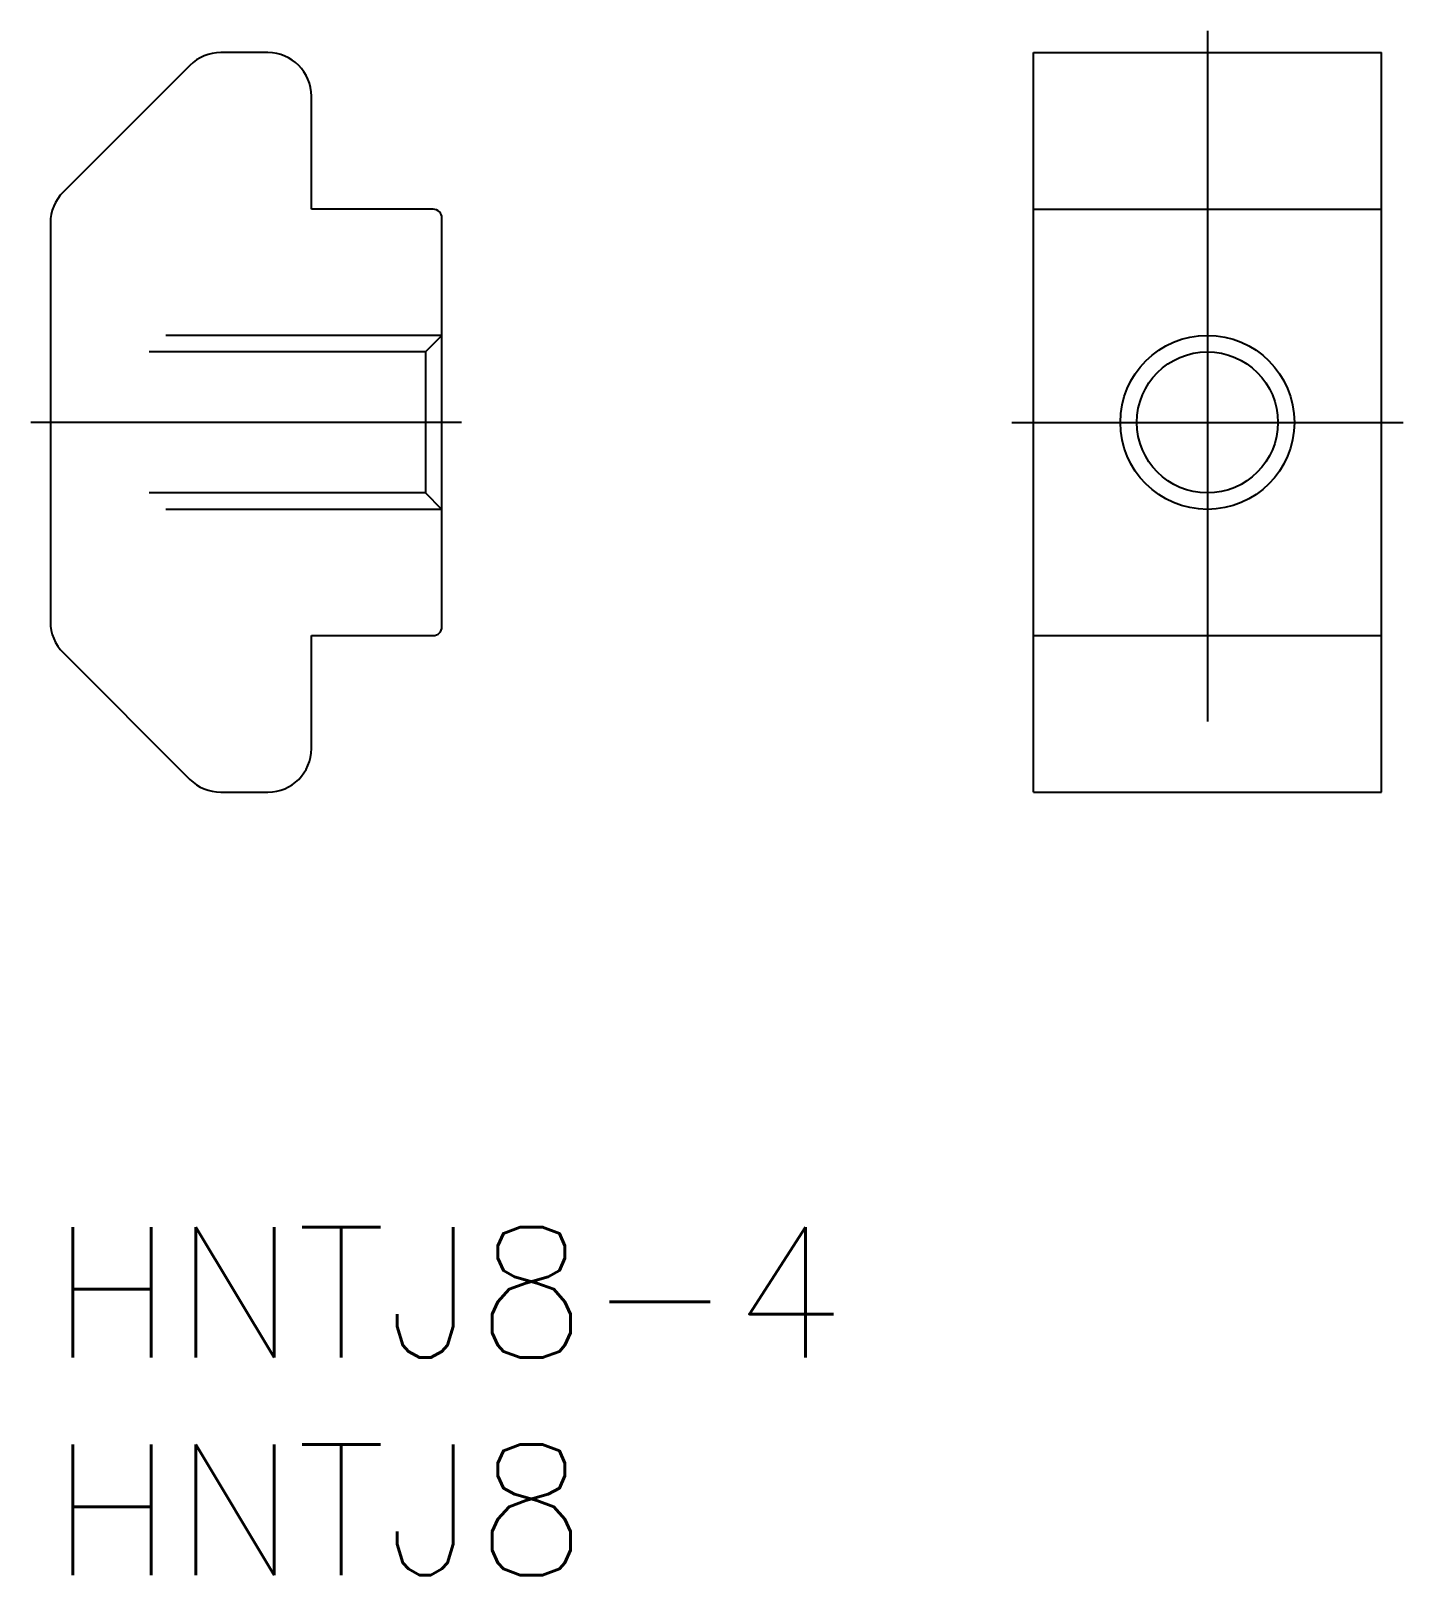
# Model space of a CAD drawing. Extents: x -0.4 to 31.1, y -8 to 27.5.
import ezdxf

# ---------------------------------------------------------------- set-up
doc = ezdxf.new("R2010")
doc.units = 0
doc.header["$LTSCALE"] = 0.5
doc.linetypes.add('CENTER', pattern=[50.8, 31.75, -6.35, 6.35, -6.35])
doc.linetypes.add('DASHED', pattern=[19.05, 12.7, -6.35])
for name, color, linetype in [('MSM_CENTER', 1, 'CENTER'), ('MSM_CONTINUOUS', 7, 'CONTINUOUS'), ('MSM_DASHED', 4, 'DASHED'), ('MSM_NARROW', 5, 'CONTINUOUS'), ('MSM_PART_NUMBER', 7, 'CONTINUOUS')]:
    doc.layers.add(name, color=color, linetype=linetype)
doc.styles.get("Standard").update_dxf_attribs({"font": 'txt.shx', "height": 3, "bigfont": 'bigfont.shx'})

msp = doc.modelspace()

# ---------------------------------------------------------------- linework, layer by layer
at = {"layer": 'MSM_CENTER'}
for p, q in [((26.6, 27.5), (26.6, 9.5)), ((9.45, 18.5), (-0.45, 18.5)), ((22.1, 18.5), (31.1, 18.5))]:
    msp.add_line(p, q, dxfattribs=at)
at = {"layer": 'MSM_CONTINUOUS'}
for p, q in [((5, 27), (3.914, 27)), ((22.6, 27), (30.6, 27)), ((22.6, 10), (22.6, 27)), ((30.6, 10), (30.6, 27)), ((3.207, 26.707), (0.293, 23.793)), ((6, 23.4), (6, 26)), ((0, 23.086), (0, 13.914)), ((8.8, 23.4), (6, 23.4)), ((9, 13.8), (9, 23.2)), ((22.6, 23.4), (30.6, 23.4)), ((6, 11), (6, 13.6)), ((6, 13.6), (8.8, 13.6)), ((22.6, 13.6), (30.6, 13.6)), ((0.293, 13.207), (3.207, 10.293)), ((3.914, 10), (5, 10)), ((22.6, 10), (30.6, 10))]:
    msp.add_line(p, q, dxfattribs=at)
msp.add_circle((26.6, 18.5), 1.621, dxfattribs=at)
for centre, radius, start, end in [((3.914, 26), 1, 90, 135), ((5, 26), 1, 0, 90), ((1, 23.086), 1, 135, 180), ((8.8, 23.2), 0.2, 0, 90), ((1, 13.914), 1, 180, 225), ((8.8, 13.8), 0.2, 270, 0), ((5, 11), 1, 270, 0), ((3.914, 11), 1, 225, 270)]:
    msp.add_arc(centre, radius, start, end, dxfattribs=at)
at = {"layer": 'MSM_DASHED'}
for p, q in [((9, 20.5), (0, 20.5)), ((9, 20.5), (8.621, 20.121)), ((8.621, 20.121), (0, 20.121)), ((8.621, 20.121), (8.621, 16.879)), ((8.621, 16.879), (0, 16.879)), ((9, 16.5), (8.621, 16.879)), ((9, 16.5), (0, 16.5))]:
    msp.add_line(p, q, dxfattribs=at)
at = {"layer": 'MSM_NARROW'}
msp.add_circle((26.6, 18.5), 2, dxfattribs=at)

# ---------------------------------------------------------------- texts
at = {"layer": 'MSM_PART_NUMBER'}
for s, p in [('HNTJ8-4', (0, -3)), ('HNTJ8', (0, -8))]:
    msp.add_text(s, height=3, dxfattribs=at).set_placement(p)

doc.saveas('drawing.dxf')
